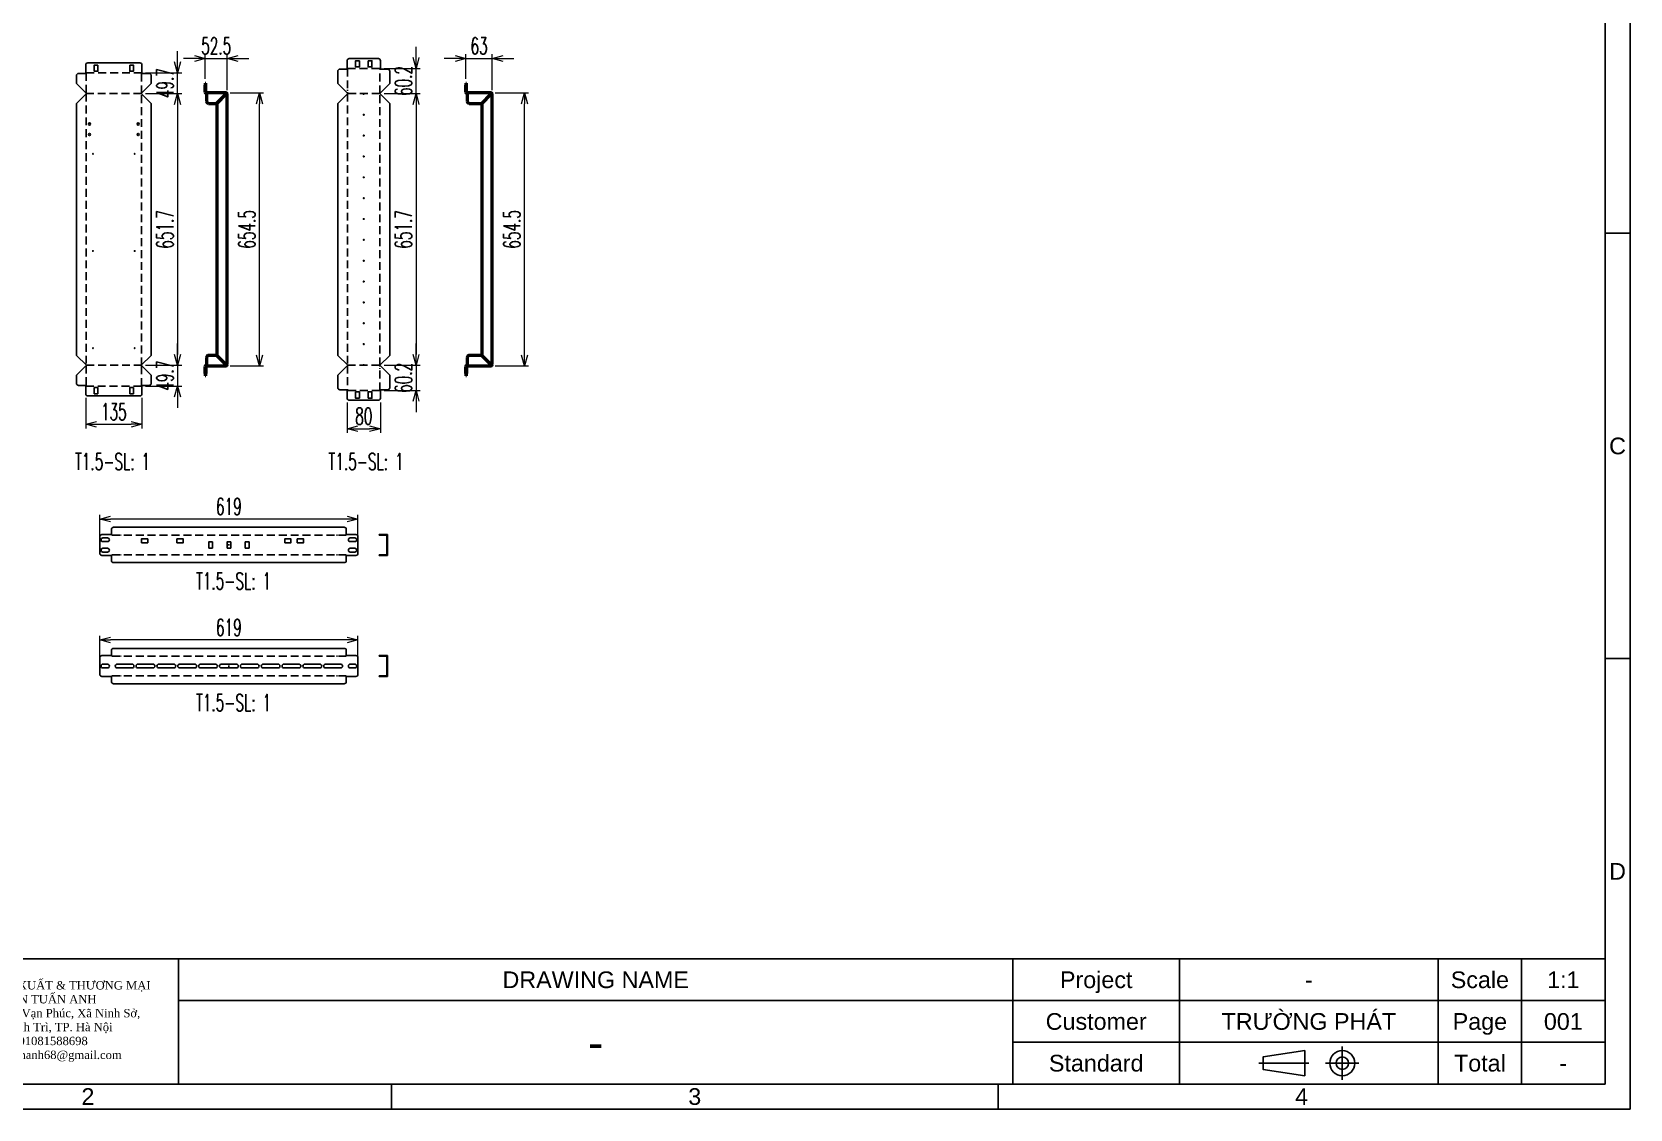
# Model space of a CAD drawing. Header units: millimetres. Extents: x 28713 to 59118, y -54378 to -19615.
# Drawn here: x 55287 to 59118, y -37841 to -35259 of the extents above; entities that cross this region are included whole.
import ezdxf
from ezdxf.enums import TextEntityAlignment as Align

# ---------------------------------------------------------------- set-up
doc = ezdxf.new("R2010")
doc.units = ezdxf.units.MM
doc.header["$LTSCALE"] = 3
doc.linetypes.add('HIDDEN', pattern=[9.525, 6.35, -3.175])
for name, color, linetype in [('@.HIDDEN', 8, 'HIDDEN'), ('@.TEXT', 7, 'Continuous'), ('@.VISIBLE', 7, 'Continuous'), ('dim', 7, 'Continuous')]:
    doc.layers.add(name, color=color, linetype=linetype)
doc.layers.add('Visible (ISO)', color=7, linetype='Continuous', lineweight=50)
doc.styles.add('Ann_w01', font='romans.shx', dxfattribs={"width": 0.6, "bigfont": 'chineset.shx'})
doc.styles.add('Arial', font='arial.ttf')
doc.dimstyles.new('Dim 01_SC20', dxfattribs={"dimscale": 20, "dimtxt": 2, "dimasz": 1.3, "dimexe": 0.5, "dimexo": 0.5, "dimgap": 0.5, "dimtad": 1, "dimdec": 1, "dimzin": 12, "dimdsep": 46, "dimtxsty": 'Ann_w01', "dimblk": 'OPEN30', "dimcen": 1.5, "dimclrd": 6, "dimclre": 6, "dimclrt": 3, "dimadec": 1, "dimazin": 3, "dimtm": 1e-09, "dimtfac": 1, "dimtdec": 1, "dimtix": 1, "dimtmove": 0, "dimatfit": 3, "dimldrblk": 'OPEN30', "dimfxl": 1, "dimtolj": 1, "dimlwd": 20, "dimlwe": 20, "dimarcsym": 0})

# ---------------------------------------------------------------- blocks, each defined once
blk = doc.blocks.new('Standard ISO')
at = {"color": 6}
for p, q in [((4, -2), (4, 2)), ((-6, 0), (0, 0)), ((6, 0), (2, 0))]:
    blk.add_line(p, q, dxfattribs=at)
blk.add_lwpolyline([(-0.5, 1.5), (-0.5, -1.5), (-5.5, -0.75), (-5.5, 0.75), (-0.5, 1.5)])
for radius in [1.5, 0.75]:
    blk.add_circle((4, 0), radius)
blk = doc.blocks.new('KHUNG BAN VE (Made by Tung)')
at = {"layer": '@.VISIBLE', "color": 8}
for p, q in [((294, 105), (297, 105)), ((294, 54), (297, 54)), ((123, 18), (123, 3)), ((223, 18), (223, 3)), ((243, 18), (243, 3)), ((274, 18), (274, 3)), ((284, 18), (284, 3)), ((123, 13), (294, 13)), ((223, 8), (294, 8)), ((148.5, 3), (148.5, 0)), ((221.25, 3), (221.25, 0))]:
    blk.add_line(p, q, dxfattribs=at)
for points in [[(0, 0), (297, 0), (297, 210), (0, 210)], [(3, 3), (294, 3), (294, 207), (3, 207)], [(3, 18), (294, 18), (294, 3), (3, 3)]]:
    blk.add_lwpolyline(points, close=True, dxfattribs=at)
blk.add_blockref('Standard ISO', (258.5, 5.5))
at = {"layer": '@.TEXT', "color": 1, "style": 'Arial'}
for s, p in [('C', (295.5, 79.5)), ('D', (295.5, 28.5)), ('2', (112.125, 1.5)), ('3', (184.875, 1.5)), ('4', (257.625, 1.5))]:
    blk.add_text(s, height=2, dxfattribs=at).set_placement(p, align=Align.MIDDLE_CENTER)
at = {"layer": '@.TEXT', "color": 2, "style": 'Arial'}
for s, p in [('DRAWING NAME', (173, 15.5)), ('Project', (233, 15.5)), ('Scale', (279, 15.5)), ('Customer', (233, 10.5)), ('Page', (279, 10.5)), ('Standard', (233, 5.5)), ('Total', (279, 5.5))]:
    blk.add_text(s, height=2, dxfattribs=at).set_placement(p, align=Align.MIDDLE_CENTER)
at = {"layer": '@.TEXT', "color": 1, "style": 'Arial'}
for tag, height, p in [('DESIGNER_NAME', 2, (38, 15.5)), ('PROJECT_CODE', 2, (258.5, 15.5)), ('SCALE', 2, (289, 15.5)), ('APPROVED_NAME', 2, (38, 10.5)), ('CUSTOMER_NAME', 2, (258.5, 10.5)), ('PAGE', 2, (289, 10.5)), ('DRAWING_NAME', 4, (173, 8)), ('TOTAL', 2, (289, 5.5))]:
    blk.add_attdef(tag, text='', height=height, dxfattribs=at).set_placement(p, align=Align.MIDDLE_CENTER)
at = {"layer": '@.VISIBLE', "color": 30, "insert": (106, 10.5), "char_height": 1, "attachment_point": 5, "style": 'Ann_w01'}
blk.add_mtext_dynamic_manual_height_columns('{\\fTimes New Roman|b0|i0|c0|p18;\\W1;CTY TNHH SẢN XUẤT & THƯƠNG MẠI CƠ ĐIỆN TUẤN ANH\\PĐịa chỉ: Bến phà Vạn Phúc, Xã Ninh Sở, Huyện Thanh Trì, TP. Hà Nội\\PMST: 01081588698\\PEmail: ctytuananh68@gmail.com}', width=28.70976, gutter_width=99.197, heights=[0], dxfattribs=at)
blk = doc.blocks.new('_Open30')
at = {"color": 0, "linetype": 'ByBlock', "lineweight": -2}
for p, q in [((-1, 0.27), (0, 0)), ((0, 0), (-1, -0.27)), ((0, 0), (-1, 0))]:
    blk.add_line(p, q, dxfattribs=at)
blk = doc.blocks.new('*D267')
at = {"layer": '@.VISIBLE', "color": 6, "lineweight": 20, "transparency": 16777216}
for p, q in [((55761.9, -35405), (55842.2, -35405)), ((55832.2, -36033.5), (55832.2, -35431)), ((55761.8, -36059.5), (55842.2, -36059.5))]:
    blk.add_line(p, q, dxfattribs=at)
at = {"layer": 'Defpoints', "color": 0, "transparency": 16777216}
for p in [(55751.9, -35405), (55832.2, -35405), (55751.8, -36059.5)]:
    blk.add_point(p, dxfattribs=at)
at = {"layer": '@.VISIBLE', "color": 6, "lineweight": 20, "transparency": 16777216, "xscale": 26, "yscale": 26, "zscale": 26}
for p, rotation in [((55832.2, -35405), 90), ((55832.2, -36059.5), 270)]:
    blk.add_blockref('_Open30', p, dxfattribs=dict(at, rotation=rotation))
at = {"layer": '@.VISIBLE', "color": 3, "transparency": 16777216, "insert": (55802.2, -35732.2), "char_height": 40, "attachment_point": 5, "rotation": 90, "style": 'Ann_w01'}
blk.add_mtext('\\A1;654.5', dxfattribs=at)
blk = doc.blocks.new('*D268')
at = {"layer": '@.VISIBLE', "color": 6, "lineweight": 20, "transparency": 16777216}
for p, q in [((55676.4, -35322.3), (55650.4, -35322.3)), ((55702.4, -35371.5), (55702.4, -35312.3)), ((55702.4, -35322.3), (55754.9, -35322.3)), ((55754.9, -35398), (55754.9, -35312.3)), ((55780.9, -35322.3), (55806.9, -35322.3))]:
    blk.add_line(p, q, dxfattribs=at)
at = {"layer": 'Defpoints', "color": 0, "transparency": 16777216}
for p in [(55754.9, -35322.3), (55702.4, -35381.5), (55754.9, -35408)]:
    blk.add_point(p, dxfattribs=at)
at = {"layer": '@.VISIBLE', "color": 6, "lineweight": 20, "transparency": 16777216, "xscale": 26, "yscale": 26, "zscale": 26}
blk.add_blockref('_Open30', (55702.4, -35322.3), dxfattribs=at)
at = {"layer": '@.VISIBLE', "color": 6, "lineweight": 20, "transparency": 16777216, "xscale": 26, "yscale": 26, "zscale": 26, "rotation": 180}
blk.add_blockref('_Open30', (55754.9, -35322.3), dxfattribs=at)
at = {"layer": '@.VISIBLE', "color": 3, "transparency": 16777216, "insert": (55728.6, -35292.3), "char_height": 40, "attachment_point": 5, "style": 'Ann_w01'}
blk.add_mtext('\\A1;52.5', dxfattribs=at)
blk = doc.blocks.new('*D269')
at = {"layer": '@.VISIBLE', "color": 6, "lineweight": 20, "transparency": 16777216}
for p, q in [((55559.2, -35406.4), (55645.8, -35406.4)), ((55635.8, -35432.4), (55635.8, -36032.1)), ((55559.2, -36058.1), (55645.8, -36058.1))]:
    blk.add_line(p, q, dxfattribs=at)
at = {"layer": 'Defpoints', "color": 0, "transparency": 16777216}
for p in [(55549.2, -35406.4), (55549.2, -36058.1), (55635.8, -36058.1)]:
    blk.add_point(p, dxfattribs=at)
at = {"layer": '@.VISIBLE', "color": 6, "lineweight": 20, "transparency": 16777216, "xscale": 26, "yscale": 26, "zscale": 26}
for p, rotation in [((55635.8, -35406.4), 90), ((55635.8, -36058.1), 270)]:
    blk.add_blockref('_Open30', p, dxfattribs=dict(at, rotation=rotation))
at = {"layer": '@.VISIBLE', "color": 3, "transparency": 16777216, "insert": (55605.8, -35732.2), "char_height": 40, "attachment_point": 5, "rotation": 90, "style": 'Ann_w01'}
blk.add_mtext('\\A1;651.7', dxfattribs=at)
blk = doc.blocks.new('*D270')
at = {"layer": '@.VISIBLE', "color": 6, "lineweight": 20, "transparency": 16777216}
for p, q in [((55635.8, -35330.7), (55635.8, -35304.7)), ((55559.2, -35356.7), (55645.8, -35356.7)), ((55635.8, -35406.4), (55635.8, -35356.7)), ((55559.2, -35406.4), (55645.8, -35406.4)), ((55635.8, -35432.4), (55635.8, -35458.4))]:
    blk.add_line(p, q, dxfattribs=at)
at = {"layer": 'Defpoints', "color": 0, "transparency": 16777216}
for p in [(55549.2, -35356.7), (55635.8, -35356.7), (55549.2, -35406.4)]:
    blk.add_point(p, dxfattribs=at)
at = {"layer": '@.VISIBLE', "color": 6, "lineweight": 20, "transparency": 16777216, "xscale": 26, "yscale": 26, "zscale": 26}
for p, rotation in [((55635.8, -35356.7), 270), ((55635.8, -35406.4), 90)]:
    blk.add_blockref('_Open30', p, dxfattribs=dict(at, rotation=rotation))
at = {"layer": '@.VISIBLE', "color": 3, "transparency": 16777216, "insert": (55605.8, -35381.5), "char_height": 40, "attachment_point": 5, "rotation": 90, "style": 'Ann_w01'}
blk.add_mtext('\\A1;49.7', dxfattribs=at)
blk = doc.blocks.new('*D271')
at = {"layer": '@.VISIBLE', "color": 6, "lineweight": 20, "transparency": 16777216}
for p, q in [((55635.8, -36032.1), (55635.8, -36006.1)), ((55559.2, -36058.1), (55645.8, -36058.1)), ((55635.8, -36058.1), (55635.8, -36107.8)), ((55559.2, -36107.8), (55645.8, -36107.8)), ((55635.8, -36133.8), (55635.8, -36159.8))]:
    blk.add_line(p, q, dxfattribs=at)
at = {"layer": 'Defpoints', "color": 0, "transparency": 16777216}
for p in [(55549.2, -36058.1), (55549.2, -36107.8), (55635.8, -36107.8)]:
    blk.add_point(p, dxfattribs=at)
at = {"layer": '@.VISIBLE', "color": 6, "lineweight": 20, "transparency": 16777216, "xscale": 26, "yscale": 26, "zscale": 26}
for p, rotation in [((55635.8, -36058.1), 270), ((55635.8, -36107.8), 90)]:
    blk.add_blockref('_Open30', p, dxfattribs=dict(at, rotation=rotation))
at = {"layer": '@.VISIBLE', "color": 3, "transparency": 16777216, "insert": (55605.8, -36082.9), "char_height": 40, "attachment_point": 5, "rotation": 90, "style": 'Ann_w01'}
blk.add_mtext('\\A1;49.7', dxfattribs=at)
blk = doc.blocks.new('*D272')
at = {"layer": '@.VISIBLE', "color": 6, "lineweight": 20, "transparency": 16777216}
for p, q in [((55415.6, -36136.4), (55415.6, -36209.5)), ((55550.6, -36136.4), (55550.6, -36209.5)), ((55441.6, -36199.5), (55524.6, -36199.5))]:
    blk.add_line(p, q, dxfattribs=at)
at = {"layer": 'Defpoints', "color": 0, "transparency": 16777216}
for p in [(55415.6, -36126.4), (55550.6, -36126.4), (55550.6, -36199.5)]:
    blk.add_point(p, dxfattribs=at)
at = {"layer": '@.VISIBLE', "color": 6, "lineweight": 20, "transparency": 16777216, "xscale": 26, "yscale": 26, "zscale": 26, "rotation": 180}
blk.add_blockref('_Open30', (55415.6, -36199.5), dxfattribs=at)
at = {"layer": '@.VISIBLE', "color": 6, "lineweight": 20, "transparency": 16777216, "xscale": 26, "yscale": 26, "zscale": 26}
blk.add_blockref('_Open30', (55550.6, -36199.5), dxfattribs=at)
at = {"layer": '@.VISIBLE', "color": 3, "transparency": 16777216, "insert": (55483.1, -36169.5), "char_height": 40, "attachment_point": 5, "style": 'Ann_w01'}
blk.add_mtext('\\A1;135', dxfattribs=at)
blk = doc.blocks.new('*D273')
at = {"layer": '@.VISIBLE', "color": 6, "lineweight": 20, "transparency": 16777216}
for p, q in [((56397.4, -35405), (56477.7, -35405)), ((56467.7, -36033.5), (56467.7, -35431)), ((56397.4, -36059.5), (56477.7, -36059.5))]:
    blk.add_line(p, q, dxfattribs=at)
at = {"layer": 'Defpoints', "color": 0, "transparency": 16777216}
for p in [(56387.4, -35405), (56467.7, -35405), (56387.4, -36059.5)]:
    blk.add_point(p, dxfattribs=at)
at = {"layer": '@.VISIBLE', "color": 6, "lineweight": 20, "transparency": 16777216, "xscale": 26, "yscale": 26, "zscale": 26}
for p, rotation in [((56467.7, -35405), 90), ((56467.7, -36059.5), 270)]:
    blk.add_blockref('_Open30', p, dxfattribs=dict(at, rotation=rotation))
at = {"layer": '@.VISIBLE', "color": 3, "transparency": 16777216, "insert": (56437.7, -35732.2), "char_height": 40, "attachment_point": 5, "rotation": 90, "style": 'Ann_w01'}
blk.add_mtext('\\A1;654.5', dxfattribs=at)
blk = doc.blocks.new('*D274')
at = {"layer": '@.VISIBLE', "color": 6, "lineweight": 20, "transparency": 16777216}
for p, q in [((56301.4, -35322.3), (56275.4, -35322.3)), ((56327.4, -35371.5), (56327.4, -35312.3)), ((56327.4, -35322.3), (56390.4, -35322.3)), ((56390.4, -35398), (56390.4, -35312.3)), ((56416.4, -35322.3), (56442.4, -35322.3))]:
    blk.add_line(p, q, dxfattribs=at)
at = {"layer": 'Defpoints', "color": 0, "transparency": 16777216}
for p in [(56390.4, -35322.3), (56327.4, -35381.5), (56390.4, -35408)]:
    blk.add_point(p, dxfattribs=at)
at = {"layer": '@.VISIBLE', "color": 6, "lineweight": 20, "transparency": 16777216, "xscale": 26, "yscale": 26, "zscale": 26}
blk.add_blockref('_Open30', (56327.4, -35322.3), dxfattribs=at)
at = {"layer": '@.VISIBLE', "color": 6, "lineweight": 20, "transparency": 16777216, "xscale": 26, "yscale": 26, "zscale": 26, "rotation": 180}
blk.add_blockref('_Open30', (56390.4, -35322.3), dxfattribs=at)
at = {"layer": '@.VISIBLE', "color": 3, "transparency": 16777216, "insert": (56358.9, -35292.3), "char_height": 40, "attachment_point": 5, "style": 'Ann_w01'}
blk.add_mtext('\\A1;63', dxfattribs=at)
blk = doc.blocks.new('*D275')
at = {"layer": '@.VISIBLE', "color": 6, "lineweight": 20, "transparency": 16777216}
for p, q in [((56131, -35406.4), (56217.6, -35406.4)), ((56207.6, -35432.4), (56207.6, -36032.1)), ((56131, -36058.1), (56217.6, -36058.1))]:
    blk.add_line(p, q, dxfattribs=at)
at = {"layer": 'Defpoints', "color": 0, "transparency": 16777216}
for p in [(56121, -35406.4), (56121, -36058.1), (56207.6, -36058.1)]:
    blk.add_point(p, dxfattribs=at)
at = {"layer": '@.VISIBLE', "color": 6, "lineweight": 20, "transparency": 16777216, "xscale": 26, "yscale": 26, "zscale": 26}
for p, rotation in [((56207.6, -35406.4), 90), ((56207.6, -36058.1), 270)]:
    blk.add_blockref('_Open30', p, dxfattribs=dict(at, rotation=rotation))
at = {"layer": '@.VISIBLE', "color": 3, "transparency": 16777216, "insert": (56177.6, -35732.2), "char_height": 40, "attachment_point": 5, "rotation": 90, "style": 'Ann_w01'}
blk.add_mtext('\\A1;651.7', dxfattribs=at)
blk = doc.blocks.new('*D276')
at = {"layer": '@.VISIBLE', "color": 6, "lineweight": 20, "transparency": 16777216}
for p, q in [((56207.6, -35320.2), (56207.6, -35294.2)), ((56131, -35346.2), (56217.6, -35346.2)), ((56207.6, -35406.4), (56207.6, -35346.2)), ((56131, -35406.4), (56217.6, -35406.4)), ((56207.6, -35432.4), (56207.6, -35458.4))]:
    blk.add_line(p, q, dxfattribs=at)
at = {"layer": 'Defpoints', "color": 0, "transparency": 16777216}
for p in [(56121, -35346.2), (56207.6, -35346.2), (56121, -35406.4)]:
    blk.add_point(p, dxfattribs=at)
at = {"layer": '@.VISIBLE', "color": 6, "lineweight": 20, "transparency": 16777216, "xscale": 26, "yscale": 26, "zscale": 26}
for p, rotation in [((56207.6, -35346.2), 270), ((56207.6, -35406.4), 90)]:
    blk.add_blockref('_Open30', p, dxfattribs=dict(at, rotation=rotation))
at = {"layer": '@.VISIBLE', "color": 3, "transparency": 16777216, "insert": (56177.6, -35376.3), "char_height": 40, "attachment_point": 5, "rotation": 90, "style": 'Ann_w01'}
blk.add_mtext('\\A1;60.2', dxfattribs=at)
blk = doc.blocks.new('*D277')
at = {"layer": '@.VISIBLE', "color": 6, "lineweight": 20, "transparency": 16777216}
for p, q in [((56207.6, -36032.1), (56207.6, -36006.1)), ((56131, -36058.1), (56217.6, -36058.1)), ((56207.6, -36058.1), (56207.6, -36118.3)), ((56131, -36118.3), (56217.6, -36118.3)), ((56207.6, -36144.3), (56207.6, -36170.3))]:
    blk.add_line(p, q, dxfattribs=at)
at = {"layer": 'Defpoints', "color": 0, "transparency": 16777216}
for p in [(56121, -36058.1), (56121, -36118.3), (56207.6, -36118.3)]:
    blk.add_point(p, dxfattribs=at)
at = {"layer": '@.VISIBLE', "color": 6, "lineweight": 20, "transparency": 16777216, "xscale": 26, "yscale": 26, "zscale": 26}
for p, rotation in [((56207.6, -36058.1), 270), ((56207.6, -36118.3), 90)]:
    blk.add_blockref('_Open30', p, dxfattribs=dict(at, rotation=rotation))
at = {"layer": '@.VISIBLE', "color": 3, "transparency": 16777216, "insert": (56177.6, -36088.2), "char_height": 40, "attachment_point": 5, "rotation": 90, "style": 'Ann_w01'}
blk.add_mtext('\\A1;60.2', dxfattribs=at)
blk = doc.blocks.new('*D278')
at = {"layer": '@.VISIBLE', "color": 6, "lineweight": 20, "transparency": 16777216}
for p, q in [((56042.4, -36146.9), (56042.4, -36220)), ((56122.4, -36146.9), (56122.4, -36220)), ((56068.4, -36210), (56096.4, -36210))]:
    blk.add_line(p, q, dxfattribs=at)
at = {"layer": 'Defpoints', "color": 0, "transparency": 16777216}
for p in [(56042.4, -36136.9), (56122.4, -36136.9), (56122.4, -36210)]:
    blk.add_point(p, dxfattribs=at)
at = {"layer": '@.VISIBLE', "color": 6, "lineweight": 20, "transparency": 16777216, "xscale": 26, "yscale": 26, "zscale": 26, "rotation": 180}
blk.add_blockref('_Open30', (56042.4, -36210), dxfattribs=at)
at = {"layer": '@.VISIBLE', "color": 6, "lineweight": 20, "transparency": 16777216, "xscale": 26, "yscale": 26, "zscale": 26}
blk.add_blockref('_Open30', (56122.4, -36210), dxfattribs=at)
at = {"layer": '@.VISIBLE', "color": 3, "transparency": 16777216, "insert": (56082.4, -36180), "char_height": 40, "attachment_point": 5, "style": 'Ann_w01'}
blk.add_mtext('\\A1;80', dxfattribs=at)
blk = doc.blocks.new('Oval 20x9')
at = {"layer": '@.VISIBLE', "color": 2}
blk.add_lwpolyline([(-5.5, -4.5), (5.5, -4.5, 0.414214), (10, 0), (10, 0, 0.414214), (5.5, 4.5), (-5.5, 4.5, 0.414214), (-10, 0), (-10, 0, 0.414214)], format="xyb", close=True, dxfattribs=at)
blk = doc.blocks.new('*D284')
at = {"layer": 'Defpoints', "color": 0, "transparency": 16777216}
for p in [(55449.4, -36426.7), (55449.4, -36508.9), (56068.4, -36508.9)]:
    blk.add_point(p, dxfattribs=at)
at = {"layer": 'dim', "color": 6, "lineweight": 20, "transparency": 16777216}
for p, q in [((55449.4, -36498.9), (55449.4, -36416.7)), ((56042.4, -36426.7), (55475.4, -36426.7)), ((56068.4, -36498.9), (56068.4, -36416.7))]:
    blk.add_line(p, q, dxfattribs=at)
at = {"layer": 'dim', "color": 6, "lineweight": 20, "transparency": 16777216, "xscale": 26, "yscale": 26, "zscale": 26, "rotation": 180}
blk.add_blockref('_Open30', (55449.4, -36426.7), dxfattribs=at)
at = {"layer": 'dim', "color": 6, "lineweight": 20, "transparency": 16777216, "xscale": 26, "yscale": 26, "zscale": 26}
blk.add_blockref('_Open30', (56068.4, -36426.7), dxfattribs=at)
at = {"layer": 'dim', "color": 3, "transparency": 16777216, "insert": (55758.9, -36396.7), "char_height": 40, "attachment_point": 5, "style": 'Ann_w01'}
blk.add_mtext('\\A1;619', dxfattribs=at)
blk = doc.blocks.new('*D285')
at = {"layer": 'Defpoints', "color": 0, "transparency": 16777216}
for p in [(55449.4, -36716.7), (55449.4, -36799.1), (56068.4, -36799.1)]:
    blk.add_point(p, dxfattribs=at)
at = {"layer": 'dim', "color": 6, "lineweight": 20, "transparency": 16777216}
for p, q in [((55449.4, -36789.1), (55449.4, -36706.7)), ((56068.4, -36789.1), (56068.4, -36706.7)), ((56042.4, -36716.7), (55475.4, -36716.7))]:
    blk.add_line(p, q, dxfattribs=at)
at = {"layer": 'dim', "color": 6, "lineweight": 20, "transparency": 16777216, "xscale": 26, "yscale": 26, "zscale": 26, "rotation": 180}
blk.add_blockref('_Open30', (55449.4, -36716.7), dxfattribs=at)
at = {"layer": 'dim', "color": 6, "lineweight": 20, "transparency": 16777216, "xscale": 26, "yscale": 26, "zscale": 26}
blk.add_blockref('_Open30', (56068.4, -36716.7), dxfattribs=at)
at = {"layer": 'dim', "color": 3, "transparency": 16777216, "insert": (55758.9, -36686.7), "char_height": 40, "attachment_point": 5, "style": 'Ann_w01'}
blk.add_mtext('\\A1;619', dxfattribs=at)

msp = doc.modelspace()

# ---------------------------------------------------------------- linework, layer by layer
for points in [[(55549.37, -36483.39), (55564.37, -36483.39), (55564.37, -36474.39), (55549.37, -36474.39)], [(55634.37, -36483.39), (55649.37, -36483.39), (55649.37, -36474.39), (55634.37, -36474.39)], [(55892.87, -36483.39), (55907.87, -36483.39), (55907.87, -36474.39), (55892.87, -36474.39)], [(55922.87, -36483.39), (55937.87, -36483.39), (55937.87, -36474.39), (55922.87, -36474.39)], [(55710.49, -36496.39), (55719.49, -36496.39), (55719.49, -36481.39), (55710.49, -36481.39)], [(55754.44, -36496.39), (55763.44, -36496.39), (55763.44, -36481.39), (55754.44, -36481.39)], [(55798.37, -36496.39), (55807.37, -36496.39), (55807.37, -36481.39), (55798.37, -36481.39)]]:
    msp.add_lwpolyline(points, close=True)
for centre, radius in [((56082.35, -35407.25), 1), ((55424.59, -35479.51), 2.5), ((55541.59, -35479.51), 2.5), ((56082.35, -35457.25), 1), ((55424.59, -35504.51), 2.5), ((55541.59, -35504.51), 2.5), ((56082.35, -35507.25), 1), ((55433.09, -35551.01), 1), ((55533.09, -35551.01), 1), ((56082.35, -35557.25), 1), ((56082.35, -35607.25), 1), ((56082.35, -35657.25), 1), ((56082.35, -35707.25), 1), ((55433.09, -35784.01), 1), ((55533.09, -35784.01), 1), ((56082.35, -35757.25), 1), ((56082.35, -35807.25), 1), ((56082.35, -35857.25), 1), ((56082.35, -35907.25), 1), ((56082.35, -35957.25), 1), ((55433.09, -36017.01), 1), ((55533.09, -36017.01), 1), ((56082.35, -36007.25), 1), ((56082.35, -36057.25), 1)]:
    msp.add_circle(centre, radius)
at = {"layer": '@.HIDDEN'}
for p, q in [((55416.99, -35356.7), (55549.19, -35356.7)), ((55416.99, -35356.7), (55416.99, -35406.19)), ((55549.19, -35406.19), (55549.19, -35356.7)), ((56043.75, -35346.2), (56120.95, -35346.2)), ((56043.75, -35346.2), (56043.75, -35406.19)), ((56120.95, -35406.19), (56120.95, -35346.2)), ((55416.99, -36058.31), (55416.99, -36107.8)), ((55549.19, -36107.8), (55549.19, -36058.31)), ((56043.75, -36058.31), (56043.75, -36118.3)), ((56120.95, -36118.3), (56120.95, -36058.31)), ((55549.19, -36107.8), (55416.99, -36107.8)), ((56120.95, -36118.3), (56043.75, -36118.3))]:
    msp.add_line(p, q, dxfattribs=at)
at = {"layer": '@.HIDDEN', "linetype": 'HIDDEN'}
for p, q in [((55757.44, -36488.89), (55760.44, -36488.89)), ((55758.94, -36487.39), (55758.94, -36490.39)), ((55757.44, -36779.11), (55760.44, -36779.11)), ((55758.94, -36777.61), (55758.94, -36780.61))]:
    msp.add_line(p, q, dxfattribs=at)
at = {"layer": '@.HIDDEN'}
for points in [[(55549.19, -35406.4), (55416.99, -35406.4), (55416.99, -36058.1), (55549.19, -36058.1)], [(56120.95, -35406.4), (56043.75, -35406.4), (56043.75, -36058.1), (56120.95, -36058.1)]]:
    msp.add_lwpolyline(points, close=True, dxfattribs=at)
at = {"layer": '@.HIDDEN', "linetype": 'HIDDEN'}
for points in [[(56040.44, -36465.19), (55477.44, -36465.19)], [(56040.44, -36512.59), (55477.44, -36512.59)], [(56040.44, -36755.41), (55477.44, -36755.41)], [(56040.44, -36802.81), (55477.44, -36802.81)]]:
    msp.add_lwpolyline(points, dxfattribs=at)
at = {"layer": '@.VISIBLE'}
for p, q in [((56042.35, -35347.8), (56042.35, -35327.6)), ((56117.35, -35322.6), (56047.35, -35322.6)), ((56122.35, -35347.8), (56122.35, -35327.6)), ((55393.39, -35382.59), (55393.39, -35363.3)), ((55398.39, -35358.3), (55415.59, -35358.3)), ((55415.59, -35358.3), (55415.59, -35338.1)), ((55415.59, -35358.3), (55416.99, -35358.3)), ((55545.59, -35333.1), (55420.59, -35333.1)), ((55426.96, -35356.7), (55428.96, -35356.7)), ((55539.22, -35356.7), (55537.22, -35356.7)), ((55550.59, -35358.3), (55549.19, -35358.3)), ((55550.59, -35358.3), (55550.59, -35338.1)), ((55550.59, -35358.3), (55567.79, -35358.3)), ((55572.79, -35363.3), (55572.79, -35382.59)), ((56020.15, -35382.59), (56020.15, -35352.8)), ((56025.15, -35347.8), (56042.35, -35347.8)), ((56042.35, -35347.8), (56043.75, -35347.8)), ((56043.75, -35358.93), (56043.75, -35360.93)), ((56053.72, -35346.2), (56055.72, -35346.2)), ((56110.98, -35346.2), (56108.98, -35346.2)), ((56122.35, -35347.8), (56120.95, -35347.8)), ((56120.95, -35358.93), (56120.95, -35360.93)), ((56122.35, -35347.8), (56139.55, -35347.8)), ((56144.55, -35352.8), (56144.55, -35382.59)), ((55417.2, -35406.4), (55393.39, -35382.59)), ((55416.99, -35369.43), (55416.99, -35371.43)), ((55416.99, -35399.61), (55416.99, -35397.61)), ((55572.79, -35382.59), (55548.98, -35406.4)), ((55549.19, -35369.43), (55549.19, -35371.43)), ((55549.19, -35399.61), (55549.19, -35397.61)), ((56043.97, -35406.4), (56020.15, -35382.59)), ((56043.75, -35399.61), (56043.75, -35397.61)), ((56144.55, -35382.59), (56120.74, -35406.4)), ((56120.95, -35399.61), (56120.95, -35397.61)), ((55393.39, -35430.21), (55417.2, -35406.4)), ((55393.39, -36034.29), (55393.39, -35430.21)), ((55416.99, -35413.19), (55416.99, -35415.19)), ((55426.96, -35406.4), (55428.96, -35406.4)), ((55539.22, -35406.4), (55537.22, -35406.4)), ((55548.98, -35406.4), (55572.79, -35430.21)), ((55549.19, -35413.19), (55549.19, -35415.19)), ((55572.79, -35430.21), (55572.79, -36034.29)), ((56020.15, -35430.21), (56043.97, -35406.4)), ((56020.15, -36034.29), (56020.15, -35430.21)), ((56043.75, -35413.19), (56043.75, -35415.19)), ((56053.72, -35406.4), (56055.72, -35406.4)), ((56110.98, -35406.4), (56108.98, -35406.4)), ((56120.74, -35406.4), (56144.55, -35430.21)), ((56120.95, -35413.19), (56120.95, -35415.19)), ((56144.55, -35430.21), (56144.55, -36034.29)), ((55417.2, -36058.1), (55393.39, -36034.29)), ((55416.99, -36051.3), (55416.99, -36049.3)), ((55572.79, -36034.29), (55548.98, -36058.1)), ((55549.19, -36051.3), (55549.19, -36049.3)), ((56043.97, -36058.1), (56020.15, -36034.29)), ((56043.75, -36051.3), (56043.75, -36049.3)), ((56144.55, -36034.29), (56120.74, -36058.1)), ((56120.95, -36051.3), (56120.95, -36049.3)), ((55393.39, -36081.91), (55417.2, -36058.1)), ((55393.39, -36101.2), (55393.39, -36081.91)), ((55416.99, -36064.89), (55416.99, -36066.89)), ((55416.99, -36095.07), (55416.99, -36093.07)), ((55426.96, -36058.1), (55428.96, -36058.1)), ((55539.22, -36058.1), (55537.22, -36058.1)), ((55548.98, -36058.1), (55572.79, -36081.91)), ((55549.19, -36064.89), (55549.19, -36066.89)), ((55549.19, -36095.07), (55549.19, -36093.07)), ((55572.79, -36081.91), (55572.79, -36101.2)), ((56020.15, -36081.91), (56043.97, -36058.1)), ((56020.15, -36111.7), (56020.15, -36081.91)), ((56043.75, -36064.89), (56043.75, -36066.89)), ((56053.72, -36058.1), (56055.72, -36058.1)), ((56110.98, -36058.1), (56108.98, -36058.1)), ((56120.74, -36058.1), (56144.55, -36081.91)), ((56120.95, -36064.89), (56120.95, -36066.89)), ((56144.55, -36081.91), (56144.55, -36111.7)), ((55415.59, -36106.2), (55398.39, -36106.2)), ((55415.59, -36106.2), (55415.59, -36126.4)), ((55415.59, -36106.2), (55416.99, -36106.2)), ((55420.59, -36131.4), (55545.59, -36131.4)), ((55426.96, -36107.8), (55428.96, -36107.8)), ((55539.22, -36107.8), (55537.22, -36107.8)), ((55550.59, -36106.2), (55549.19, -36106.2)), ((55567.79, -36106.2), (55550.59, -36106.2)), ((55550.59, -36106.2), (55550.59, -36126.4)), ((56042.35, -36116.7), (56025.15, -36116.7)), ((56042.35, -36116.7), (56042.35, -36136.9)), ((56042.35, -36116.7), (56043.75, -36116.7)), ((56043.75, -36105.57), (56043.75, -36103.57)), ((56053.72, -36118.3), (56055.72, -36118.3)), ((56110.98, -36118.3), (56108.98, -36118.3)), ((56120.95, -36105.57), (56120.95, -36103.57)), ((56122.35, -36116.7), (56120.95, -36116.7)), ((56139.55, -36116.7), (56122.35, -36116.7)), ((56122.35, -36116.7), (56122.35, -36136.9)), ((56047.35, -36141.9), (56117.35, -36141.9)), ((55477.44, -36463.89), (55477.44, -36465.19)), ((56040.44, -36463.89), (56040.44, -36465.19)), ((56119.15, -36463.89), (56119.15, -36465.39)), ((56139.15, -36476.39), (56137.65, -36476.39)), ((55477.44, -36513.89), (55477.44, -36512.59)), ((56040.44, -36513.89), (56040.44, -36512.59)), ((56119.15, -36512.39), (56119.15, -36513.89)), ((56139.15, -36501.39), (56137.65, -36501.39)), ((55477.44, -36754.11), (55477.44, -36755.41)), ((56040.44, -36754.11), (56040.44, -36755.41)), ((56119.15, -36754.11), (56119.15, -36755.61)), ((56139.15, -36779.11), (56137.65, -36779.11)), ((56139.15, -36779.11), (56137.65, -36779.11)), ((55477.44, -36804.11), (55477.44, -36802.81)), ((56040.44, -36804.11), (56040.44, -36802.81)), ((56119.15, -36802.61), (56119.15, -36804.11))]:
    msp.add_line(p, q, dxfattribs=at)
at = {"layer": '@.VISIBLE', "color": 1}
for p, q in [((55498.81, -36465.19), (55500.81, -36465.19)), ((56019.06, -36465.19), (56017.06, -36465.19)), ((55498.81, -36512.59), (55500.81, -36512.59)), ((56019.06, -36512.59), (56017.06, -36512.59)), ((55498.81, -36755.41), (55500.81, -36755.41)), ((56019.06, -36755.41), (56017.06, -36755.41)), ((55498.81, -36802.81), (55500.81, -36802.81)), ((56019.06, -36802.81), (56017.06, -36802.81))]:
    msp.add_line(p, q, dxfattribs=at)
at = {"layer": '@.VISIBLE'}
for points in [[(56071.85, -35327.6), (56071.85, -35342.6), (56062.85, -35342.6), (56062.85, -35327.6)], [(56092.85, -35327.6), (56092.85, -35342.6), (56101.85, -35342.6), (56101.85, -35327.6)], [(55445.09, -35338.1), (55445.09, -35353.1), (55436.09, -35353.1), (55436.09, -35338.1)], [(55521.09, -35338.1), (55521.09, -35353.1), (55530.09, -35353.1), (55530.09, -35338.1)], [(55445.09, -36126.4), (55445.09, -36111.4), (55436.09, -36111.4), (55436.09, -36126.4)], [(55521.09, -36126.4), (55521.09, -36111.4), (55530.09, -36111.4), (55530.09, -36126.4)], [(56071.85, -36136.9), (56071.85, -36121.9), (56062.85, -36121.9), (56062.85, -36136.9)], [(56092.85, -36136.9), (56092.85, -36121.9), (56101.85, -36121.9), (56101.85, -36136.9)]]:
    msp.add_lwpolyline(points, close=True, dxfattribs=at)
for points in [[(55477.44, -36463.89), (55454.44, -36463.89, 0.4142136), (55449.44, -36468.89), (55449.44, -36508.89, 0.4142136), (55454.44, -36513.89), (55477.44, -36513.89)], [(56040.44, -36463.89), (56040.44, -36451.49, 0.4142136), (56035.44, -36446.49), (55482.44, -36446.49, 0.4142136), (55477.44, -36451.49), (55477.44, -36463.89)], [(56040.44, -36513.89), (56063.44, -36513.89, 0.4142136), (56068.44, -36508.89), (56068.44, -36468.89, 0.4142136), (56063.44, -36463.89), (56040.44, -36463.89)], [(55477.44, -36513.89), (55477.44, -36526.29, 0.4142136), (55482.44, -36531.29), (56035.44, -36531.29, 0.4142136), (56040.44, -36526.29), (56040.44, -36513.89)], [(56040.44, -36754.11), (56040.44, -36741.71, 0.4142136), (56035.44, -36736.71), (55482.44, -36736.71, 0.4142136), (55477.44, -36741.71), (55477.44, -36754.11)], [(55477.44, -36754.11), (55454.44, -36754.11, 0.4142136), (55449.44, -36759.11), (55449.44, -36799.11, 0.4142136), (55454.44, -36804.11), (55477.44, -36804.11)], [(56040.44, -36804.11), (56063.44, -36804.11, 0.4142136), (56068.44, -36799.11), (56068.44, -36759.11, 0.4142136), (56063.44, -36754.11), (56040.44, -36754.11)], [(55477.44, -36804.11), (55477.44, -36816.51, 0.4142136), (55482.44, -36821.51), (56035.44, -36821.51, 0.4142136), (56040.44, -36816.51), (56040.44, -36804.11)]]:
    msp.add_lwpolyline(points, format="xyb", dxfattribs=at)
for points in [[(56119.15, -36463.89), (56139.15, -36463.89), (56139.15, -36513.89), (56119.15, -36513.89)], [(56119.15, -36465.39), (56137.65, -36465.39), (56137.65, -36512.39), (56119.15, -36512.39)], [(56119.15, -36754.11), (56139.15, -36754.11), (56139.15, -36804.11), (56119.15, -36804.11)], [(56119.15, -36755.61), (56137.65, -36755.61), (56137.65, -36802.61), (56119.15, -36802.61)]]:
    msp.add_lwpolyline(points, dxfattribs=at)
for points in [[(55490.94, -36783.61), (55526.94, -36783.61, 0.4142136), (55531.44, -36779.11), (55531.44, -36779.11, 0.4142136), (55526.94, -36774.61), (55490.94, -36774.61, 0.4142136), (55486.44, -36779.11), (55486.44, -36779.11, 0.4142136)], [(55540.94, -36783.61), (55576.94, -36783.61, 0.4142136), (55581.44, -36779.11), (55581.44, -36779.11, 0.4142136), (55576.94, -36774.61), (55540.94, -36774.61, 0.4142136), (55536.44, -36779.11), (55536.44, -36779.11, 0.4142136)], [(55590.94, -36783.61), (55626.94, -36783.61, 0.4142136), (55631.44, -36779.11), (55631.44, -36779.11, 0.4142136), (55626.94, -36774.61), (55590.94, -36774.61, 0.4142136), (55586.44, -36779.11), (55586.44, -36779.11, 0.4142136)], [(55640.94, -36783.61), (55676.94, -36783.61, 0.4142136), (55681.44, -36779.11), (55681.44, -36779.11, 0.4142136), (55676.94, -36774.61), (55640.94, -36774.61, 0.4142136), (55636.44, -36779.11), (55636.44, -36779.11, 0.4142136)], [(55690.94, -36783.61), (55726.94, -36783.61, 0.4142136), (55731.44, -36779.11), (55731.44, -36779.11, 0.4142136), (55726.94, -36774.61), (55690.94, -36774.61, 0.4142136), (55686.44, -36779.11), (55686.44, -36779.11, 0.4142136)], [(55740.94, -36783.61), (55776.94, -36783.61, 0.4142136), (55781.44, -36779.11), (55781.44, -36779.11, 0.4142136), (55776.94, -36774.61), (55740.94, -36774.61, 0.4142136), (55736.44, -36779.11), (55736.44, -36779.11, 0.4142136)], [(55790.94, -36783.61), (55826.94, -36783.61, 0.4142136), (55831.44, -36779.11), (55831.44, -36779.11, 0.4142136), (55826.94, -36774.61), (55790.94, -36774.61, 0.4142136), (55786.44, -36779.11), (55786.44, -36779.11, 0.4142136)], [(55840.94, -36783.61), (55876.94, -36783.61, 0.4142136), (55881.44, -36779.11), (55881.44, -36779.11, 0.4142136), (55876.94, -36774.61), (55840.94, -36774.61, 0.4142136), (55836.44, -36779.11), (55836.44, -36779.11, 0.4142136)], [(55890.94, -36783.61), (55926.94, -36783.61, 0.4142136), (55931.44, -36779.11), (55931.44, -36779.11, 0.4142136), (55926.94, -36774.61), (55890.94, -36774.61, 0.4142136), (55886.44, -36779.11), (55886.44, -36779.11, 0.4142136)], [(55940.94, -36783.61), (55976.94, -36783.61, 0.4142136), (55981.44, -36779.11), (55981.44, -36779.11, 0.4142136), (55976.94, -36774.61), (55940.94, -36774.61, 0.4142136), (55936.44, -36779.11), (55936.44, -36779.11, 0.4142136)], [(55990.94, -36783.61), (56026.94, -36783.61, 0.4142136), (56031.44, -36779.11), (56031.44, -36779.11, 0.4142136), (56026.94, -36774.61), (55990.94, -36774.61, 0.4142136), (55986.44, -36779.11), (55986.44, -36779.11, 0.4142136)]]:
    msp.add_lwpolyline(points, format="xyb", close=True, dxfattribs=at)
for centre, start, end in [((56047.35, -35327.6), 90, 180), ((56117.35, -35327.6), 0, 90), ((55398.39, -35363.3), 90, 180), ((55420.59, -35338.1), 90, 180), ((55545.59, -35338.1), 0, 90), ((55567.79, -35363.3), 0, 90), ((56025.15, -35352.8), 90, 180), ((56139.55, -35352.8), 0, 90), ((55398.39, -36101.2), 180, 270), ((55420.59, -36126.4), 180, 270), ((55545.59, -36126.4), 270, 0), ((55567.79, -36101.2), 270, 0), ((56025.15, -36111.7), 180, 270), ((56139.55, -36111.7), 270, 0), ((56047.35, -36136.9), 180, 270), ((56117.35, -36136.9), 270, 0)]:
    msp.add_arc(centre, 5, start, end, dxfattribs=at)
at = {"layer": 'Visible (ISO)', "color": 3}
for p, q in [((55702.35, -35381.5), (55703.85, -35381.5)), ((55702.35, -35381.5), (55702.35, -35386.5)), ((55702.35, -35403.5), (55702.35, -35386.5)), ((55703.85, -35403.5), (55702.35, -35403.5)), ((55703.85, -35386.5), (55703.85, -35381.5)), ((55703.85, -35403.5), (55703.85, -35386.5)), ((56327.4, -35381.5), (56328.9, -35381.5)), ((56327.4, -35381.5), (56327.4, -35386.5)), ((56327.4, -35403.5), (56327.4, -35386.5)), ((56328.9, -35403.5), (56327.4, -35403.5)), ((56328.9, -35386.5), (56328.9, -35381.5)), ((56328.9, -35403.5), (56328.9, -35386.5)), ((55751.85, -35405), (55705.35, -35405)), ((55705.35, -35408), (55705.35, -35405)), ((55705.35, -35408), (55705.35, -35425)), ((55710.35, -35430), (55729.64, -35430)), ((55729.64, -35430), (55751.64, -35408)), ((55751.85, -35408.21), (55729.85, -35430.21)), ((55729.85, -35430.21), (55729.85, -36034.29)), ((55751.85, -35406.5), (55751.85, -35405)), ((55754.85, -35408), (55753.35, -35408)), ((55754.85, -36056.5), (55754.85, -35408)), ((56387.4, -35405), (56330.4, -35405)), ((56330.4, -35408), (56330.4, -35405)), ((56330.4, -35408), (56330.4, -35425)), ((56335.4, -35430), (56365.18, -35430)), ((56365.18, -35430), (56387.18, -35408)), ((56387.4, -35408.21), (56365.4, -35430.21)), ((56365.4, -35430.21), (56365.4, -36034.29)), ((56387.4, -35406.5), (56387.4, -35405)), ((56390.4, -35408), (56388.9, -35408)), ((56390.4, -36056.5), (56390.4, -35408)), ((55705.35, -36039.5), (55705.35, -36056.5)), ((55729.64, -36034.5), (55710.35, -36034.5)), ((55751.64, -36056.5), (55729.64, -36034.5)), ((55729.85, -36034.29), (55751.85, -36056.29)), ((56330.4, -36039.5), (56330.4, -36056.5)), ((56365.18, -36034.5), (56335.4, -36034.5)), ((56387.18, -36056.5), (56365.18, -36034.5)), ((56365.4, -36034.29), (56387.4, -36056.29)), ((55702.35, -36061), (55703.85, -36061)), ((55702.35, -36078), (55702.35, -36061)), ((55702.35, -36078), (55702.35, -36083)), ((55703.85, -36083), (55702.35, -36083)), ((55703.85, -36061), (55703.85, -36078)), ((55703.85, -36083), (55703.85, -36078)), ((55705.35, -36059.5), (55705.35, -36056.5)), ((55705.35, -36059.5), (55751.85, -36059.5)), ((55751.85, -36059.5), (55751.85, -36058)), ((55753.35, -36056.5), (55754.85, -36056.5)), ((56327.4, -36061), (56328.9, -36061)), ((56327.4, -36078), (56327.4, -36061)), ((56327.4, -36078), (56327.4, -36083)), ((56328.9, -36083), (56327.4, -36083)), ((56328.9, -36061), (56328.9, -36078)), ((56328.9, -36083), (56328.9, -36078)), ((56330.4, -36059.5), (56330.4, -36056.5)), ((56330.4, -36059.5), (56387.4, -36059.5)), ((56387.4, -36059.5), (56387.4, -36058)), ((56388.9, -36056.5), (56390.4, -36056.5))]:
    msp.add_line(p, q, dxfattribs=at)
for centre, radius, start, end in [((55705.35, -35403.5), 3, 180, 270), ((55705.35, -35403.5), 1.5, 180, 270), ((56330.4, -35403.5), 3, 180, 270), ((56330.4, -35403.5), 1.5, 180, 270), ((55710.35, -35425), 5, 180, 270), ((55751.85, -35408), 3, 0, 90), ((55751.85, -35408), 1.5, 0, 90), ((56335.4, -35425), 5, 180, 270), ((56387.4, -35408), 3, 0, 90), ((56387.4, -35408), 1.5, 0, 90), ((55710.35, -36039.5), 5, 90, 180), ((56335.4, -36039.5), 5, 90, 180), ((55705.35, -36061), 3, 90, 180), ((55705.35, -36061), 1.5, 90, 180), ((55751.85, -36056.5), 3, 270, 0), ((55751.85, -36056.5), 1.5, 270, 0), ((56330.4, -36061), 3, 90, 180), ((56330.4, -36061), 1.5, 90, 180), ((56387.4, -36056.5), 3, 270, 0), ((56387.4, -36056.5), 1.5, 270, 0)]:
    msp.add_arc(centre, radius, start, end, dxfattribs=at)
for points, knots in [([(55751.64, -35408), (55751.69, -35406.97), (55751.73, -35405.96), (55751.78, -35405.43), (55751.8, -35405.15), (55751.83, -35405), (55751.85, -35405)], [0, 0, 0, 0, 1.0263219, 1.0263219, 1.0263219, 1.5707963, 1.5707963, 1.5707963, 1.5707963]), ([(55751.85, -35406.5), (55751.8, -35406.5), (55751.74, -35406.91), (55751.69, -35407.48), (55751.67, -35407.65), (55751.66, -35407.82), (55751.64, -35408)], [0, 0, 0, 0, 1.2205093, 1.2205093, 1.2205093, 1.5707963, 1.5707963, 1.5707963, 1.5707963]), ([(55754.85, -35408), (55754.85, -35408.04), (55754.28, -35408.09), (55753.41, -35408.14), (55752.94, -35408.16), (55752.4, -35408.19), (55751.85, -35408.21)], [0, 0, 0, 0, 1.0263219, 1.0263219, 1.0263219, 1.5707963, 1.5707963, 1.5707963, 1.5707963]), ([(55753.35, -35408), (55753.35, -35408.05), (55752.94, -35408.11), (55752.37, -35408.16), (55752.2, -35408.18), (55752.03, -35408.19), (55751.85, -35408.21)], [0, 0, 0, 0, 1.2205093, 1.2205093, 1.2205093, 1.5707963, 1.5707963, 1.5707963, 1.5707963]), ([(56387.18, -35408), (56387.23, -35406.97), (56387.28, -35405.96), (56387.32, -35405.43), (56387.35, -35405.15), (56387.37, -35405), (56387.4, -35405)], [0, 0, 0, 0, 1.0263219, 1.0263219, 1.0263219, 1.5707963, 1.5707963, 1.5707963, 1.5707963]), ([(56387.4, -35406.5), (56387.34, -35406.5), (56387.29, -35406.91), (56387.23, -35407.48), (56387.22, -35407.65), (56387.2, -35407.82), (56387.18, -35408)], [0, 0, 0, 0, 1.2205093, 1.2205093, 1.2205093, 1.5707963, 1.5707963, 1.5707963, 1.5707963]), ([(56390.4, -35408), (56390.4, -35408.04), (56389.83, -35408.09), (56388.95, -35408.14), (56388.48, -35408.16), (56387.94, -35408.19), (56387.4, -35408.21)], [0, 0, 0, 0, 1.0263219, 1.0263219, 1.0263219, 1.5707963, 1.5707963, 1.5707963, 1.5707963]), ([(56388.9, -35408), (56388.9, -35408.05), (56388.48, -35408.11), (56387.91, -35408.16), (56387.75, -35408.18), (56387.57, -35408.19), (56387.4, -35408.21)], [0, 0, 0, 0, 1.2205093, 1.2205093, 1.2205093, 1.5707963, 1.5707963, 1.5707963, 1.5707963]), ([(55751.85, -36059.5), (55751.81, -36059.5), (55751.76, -36058.93), (55751.71, -36058.05), (55751.69, -36057.59), (55751.66, -36057.04), (55751.64, -36056.5)], [0, 0, 0, 0, 1.0263219, 1.0263219, 1.0263219, 1.5707963, 1.5707963, 1.5707963, 1.5707963]), ([(55751.85, -36058), (55751.8, -36058), (55751.74, -36057.59), (55751.69, -36057.01), (55751.67, -36056.85), (55751.66, -36056.67), (55751.64, -36056.5)], [0, 0, 0, 0, 1.2205093, 1.2205093, 1.2205093, 1.5707963, 1.5707963, 1.5707963, 1.5707963]), ([(55751.85, -36056.29), (55752.88, -36056.33), (55753.89, -36056.38), (55754.42, -36056.42), (55754.7, -36056.45), (55754.85, -36056.47), (55754.85, -36056.5)], [0, 0, 0, 0, 1.0263219, 1.0263219, 1.0263219, 1.5707963, 1.5707963, 1.5707963, 1.5707963]), ([(55753.35, -36056.5), (55753.35, -36056.44), (55752.94, -36056.39), (55752.37, -36056.33), (55752.2, -36056.32), (55752.03, -36056.3), (55751.85, -36056.29)], [0, 0, 0, 0, 1.2205093, 1.2205093, 1.2205093, 1.5707963, 1.5707963, 1.5707963, 1.5707963]), ([(56387.4, -36059.5), (56387.35, -36059.5), (56387.3, -36058.93), (56387.26, -36058.05), (56387.23, -36057.59), (56387.21, -36057.04), (56387.18, -36056.5)], [0, 0, 0, 0, 1.0263219, 1.0263219, 1.0263219, 1.5707963, 1.5707963, 1.5707963, 1.5707963]), ([(56387.4, -36058), (56387.34, -36058), (56387.29, -36057.59), (56387.23, -36057.01), (56387.22, -36056.85), (56387.2, -36056.67), (56387.18, -36056.5)], [0, 0, 0, 0, 1.2205093, 1.2205093, 1.2205093, 1.5707963, 1.5707963, 1.5707963, 1.5707963]), ([(56387.4, -36056.29), (56388.42, -36056.33), (56389.43, -36056.38), (56389.96, -36056.42), (56390.24, -36056.45), (56390.4, -36056.47), (56390.4, -36056.5)], [0, 0, 0, 0, 1.0263219, 1.0263219, 1.0263219, 1.5707963, 1.5707963, 1.5707963, 1.5707963]), ([(56388.9, -36056.5), (56388.9, -36056.44), (56388.48, -36056.39), (56387.91, -36056.33), (56387.75, -36056.32), (56387.57, -36056.3), (56387.4, -36056.29)], [0, 0, 0, 0, 1.2205093, 1.2205093, 1.2205093, 1.5707963, 1.5707963, 1.5707963, 1.5707963])]:
    msp.add_open_spline(points, degree=3, knots=knots, dxfattribs=at)

# ---------------------------------------------------------------- block references
at = {"layer": '@.VISIBLE'}
ref = msp.add_blockref('KHUNG BAN VE (Made by Tung)', (53178.47, -37841.41), dxfattribs=dict(at, xscale=20, yscale=20, zscale=20))
ref.add_attrib('TOTAL', '-', dxfattribs={"layer": '@.TEXT', "color": 1, "height": 40, "style": 'Arial'}).set_placement((58958.47, -37731.41), align=Align.MIDDLE_CENTER)
ref.add_attrib('PAGE', '001', dxfattribs={"layer": '@.TEXT', "color": 1, "height": 40, "style": 'Arial'}).set_placement((58958.47, -37631.41), align=Align.MIDDLE_CENTER)
ref.add_attrib('SCALE', '1:1', dxfattribs={"layer": '@.TEXT', "color": 1, "height": 40, "style": 'Arial'}).set_placement((58958.47, -37531.41), align=Align.MIDDLE_CENTER)
ref.add_attrib('CUSTOMER_NAME', 'TRƯỜNG PHÁT', dxfattribs={"layer": '@.TEXT', "color": 1, "height": 40, "style": 'Arial'}).set_placement((58348.47, -37631.41), align=Align.MIDDLE_CENTER)
ref.add_attrib('PROJECT_CODE', '-', dxfattribs={"layer": '@.TEXT', "color": 1, "height": 40, "style": 'Arial'}).set_placement((58348.47, -37531.41), align=Align.MIDDLE_CENTER)
ref.add_attrib('DRAWING_NAME', '-', dxfattribs={"layer": '@.TEXT', "color": 1, "height": 80, "style": 'Arial'}).set_placement((56638.47, -37681.41), align=Align.MIDDLE_CENTER)
for p in [(55462.44, -36476.39), (55462.44, -36501.39), (55462.44, -36779.11), (55462.44, -36779.11)]:
    msp.add_blockref('Oval 20x9', p, dxfattribs=at)
at = {"layer": '@.VISIBLE', "xscale": -1}
for p in [(56055.44, -36476.39), (56055.44, -36501.39), (56055.44, -36779.11), (56055.44, -36779.11)]:
    msp.add_blockref('Oval 20x9', p, dxfattribs=at)

# ---------------------------------------------------------------- texts
at = {"layer": '@.VISIBLE', "color": 1, "style": 'Ann_w01', "width": 0.6}
for p in [(55480.06, -36288.95), (56087.78, -36288.95), (55769.99, -36575.31), (55769.99, -36867)]:
    msp.add_text('T1.5-SL: 1', height=40, dxfattribs=at).set_placement(p, align=Align.MIDDLE_CENTER)

# ---------------------------------------------------------------- dimensions: what is measured, and where the dimension line sits
at = {"layer": '@.VISIBLE'}
for base, p1, p2, angle, picture, middle in [((55754.85, -35322.3), (55702.35, -35381.5), (55754.85, -35408), 180, '*D268', (55728.6, -35292.3)), ((56390.4, -35322.3), (56327.4, -35381.5), (56390.4, -35408), 180, '*D274', (56358.9, -35292.3)), ((55635.85, -36058.1), (55549.19, -35406.4), (55549.19, -36058.1), 270, '*D269', (55605.85, -35732.25)), ((55832.15, -35405), (55751.84, -36059.49), (55751.85, -35405), 270, '*D267', (55802.15, -35732.24)), ((56207.61, -36058.1), (56120.95, -35406.4), (56120.95, -36058.1), 270, '*D275', (56177.61, -35732.25)), ((56467.69, -35405), (56387.39, -36059.49), (56387.4, -35405), 270, '*D273', (56437.69, -35732.24))]:
    dim = msp.add_linear_dim(base=base, p1=p1, p2=p2, angle=angle, dimstyle='Dim 01_SC20', dxfattribs=at)
    dim.commit()
    dim.dimension.update_dxf_attribs({"geometry": picture, "text_midpoint": middle})
for base, p1, p2, picture, middle in [((55635.85, -35356.7), (55549.19, -35406.4), (55549.19, -35356.7), '*D270', (55605.85, -35381.55)), ((56207.61, -35346.2), (56120.95, -35406.4), (56120.95, -35346.2), '*D276', (56177.61, -35376.3)), ((55635.85, -36107.8), (55549.19, -36058.1), (55549.19, -36107.8), '*D271', (55605.85, -36082.95)), ((56207.61, -36118.3), (56120.95, -36058.1), (56120.95, -36118.3), '*D277', (56177.61, -36088.2))]:
    dim = msp.add_linear_dim(base=base, p1=p1, p2=p2, angle=270, dimstyle='Dim 01_SC20', override={"dimtmove": 1}, dxfattribs=at)
    dim.commit()
    dim.dimension.update_dxf_attribs({"geometry": picture, "text_midpoint": middle})
for base, p1, p2, picture, middle in [((55550.59, -36199.46), (55415.59, -36126.4), (55550.59, -36126.4), '*D272', (55483.09, -36169.46)), ((56122.35, -36209.96), (56042.35, -36136.9), (56122.35, -36136.9), '*D278', (56082.35, -36179.96))]:
    dim = msp.add_linear_dim(base=base, p1=p1, p2=p2, dimstyle='Dim 01_SC20', dxfattribs=at)
    dim.commit()
    dim.dimension.update_dxf_attribs({"geometry": picture, "text_midpoint": middle})
at = {"layer": 'dim'}
for base, p1, p2, picture, middle in [((55449.44, -36426.7), (56068.44, -36508.89), (55449.44, -36508.89), '*D284', (55758.94, -36396.7)), ((55449.44, -36716.7), (56068.44, -36799.11), (55449.44, -36799.11), '*D285', (55758.94, -36686.7))]:
    dim = msp.add_linear_dim(base=base, p1=p1, p2=p2, dimstyle='Dim 01_SC20', dxfattribs=at)
    dim.commit()
    dim.dimension.update_dxf_attribs({"geometry": picture, "text_midpoint": middle})

doc.saveas('drawing.dxf')
